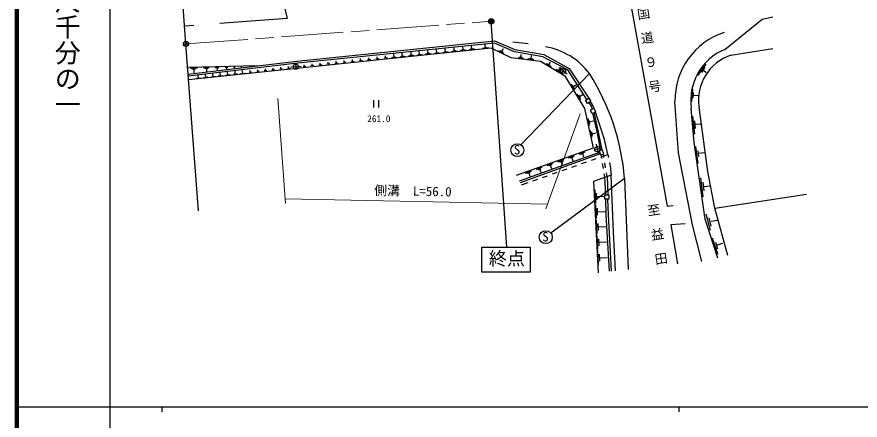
# Model space of a CAD drawing. Units: millimetres at full size, sheet at 1:1000; details may follow other scales. Extents: x 40000 to 680000, y 20000 to 380000.
# Drawn here: x 40000 to 203061, y 202409 to 280435 of the extents above; entities that cross this region are included whole.
import ezdxf
from ezdxf.enums import TextEntityAlignment as Align

# ---------------------------------------------------------------- set-up
doc = ezdxf.new("R2010")
doc.units = ezdxf.units.MM
doc.header["$LTSCALE"] = 1000
doc.header["$PDMODE"] = 32
doc.header["$PDSIZE"] = 500
doc.linetypes.add('CHAIN', pattern=[18.5, 12, -1.5, 3.5, -1.5])
for name, color, linetype, lineweight in [('M-BGD', 7, 'Continuous', 25), ('M-BMK', 2, 'CHAIN', 13), ('M-BMK-SRVR', 3, 'Continuous', 25), ('M-STR-HTXT', 7, 'Continuous', 13), ('M-TTL', 2, 'Continuous', 140), ('M-TTL-BAND', 7, 'Continuous', 25)]:
    doc.layers.add(name, color=color, linetype=linetype, lineweight=lineweight)
doc.layers.add('M-OTRS', color=6, linetype='Continuous')
doc.styles.add('@ＭＳ ゴシック', font='')
doc.styles.add('ＭＳ ゴシック', font='')
doc.styles.get('@ＭＳ ゴシック').set_extended_font_data('@MS Gothic')
doc.styles.get('ＭＳ ゴシック').set_extended_font_data('MS Gothic')

msp = doc.modelspace()

# ---------------------------------------------------------------- linework, layer by layer
at = {"layer": 'M-BGD'}
for p, q in [((150087, 330178), (161548, 267107)), ((86470, 304282), (92268, 280138)), ((92268, 280138), (79244, 279173)), ((134731, 235881), (131743, 279571)), ((176902, 274150), (184090, 279969)), ((184090, 279969), (186196, 280416)), ((74229, 278742), (72450, 278642)), ((93561, 271780), (132387, 275777)), ((132387, 275777), (136312, 274088)), ((131721, 274390), (73220, 268267)), ((132354, 275360), (93664, 271428)), ((119543, 273349), (119479, 273961)), ((121221, 273471), (121154, 274107)), ((122901, 273665), (122832, 274325)), ((124593, 273841), (124523, 274509)), ((126889, 273977), (125722, 273855)), ((126585, 274063), (126001, 274002)), ((126293, 274032), (126224, 274694)), ((128555, 274170), (127475, 274057)), ((128274, 274250), (127734, 274193)), ((128004, 274222), (127940, 274834)), ((131189, 274446), (130109, 274333)), ((130907, 274526), (130367, 274469)), ((130637, 274497), (130573, 275109)), ((135565, 272512), (131721, 274390)), ((136196, 273650), (132354, 275360)), ((133782, 273737), (134075, 274335)), ((138863, 275217), (135902, 275568)), ((136312, 274088), (141912, 273140)), ((178060, 273018), (186196, 274334)), ((106519, 271953), (106478, 272348)), ((108114, 272120), (108072, 272521)), ((110024, 272320), (109414, 272256)), ((109719, 272288), (109676, 272695)), ((111642, 272490), (111023, 272425)), ((111333, 272457), (111289, 272870)), ((113558, 272564), (112380, 272440)), ((113251, 272651), (112662, 272589)), ((112957, 272620), (112887, 273287)), ((115138, 272761), (114060, 272648)), ((114857, 272840), (114318, 272784)), ((114588, 272812), (114524, 273423)), ((116833, 272938), (115743, 272824)), ((116549, 273018), (116004, 272961)), ((116277, 272990), (116231, 273609)), ((118474, 273073), (117322, 272952)), ((118174, 273158), (117598, 273098)), ((117886, 273128), (117818, 273781)), ((120094, 273298), (119015, 273185)), ((119813, 273378), (119273, 273321)), ((121794, 273418), (120672, 273300)), ((121501, 273501), (120940, 273442)), ((123496, 273609), (122330, 273487)), ((123192, 273695), (122609, 273634)), ((125194, 273785), (124016, 273661)), ((124887, 273872), (124298, 273810)), ((134259, 273373), (133203, 273889)), ((134046, 273608), (133519, 273866)), ((141235, 271775), (135565, 272512)), ((141681, 272732), (136196, 273650)), ((137935, 272406), (136921, 272538)), ((137695, 272540), (137188, 272606)), ((137441, 272573), (137516, 273147)), ((139706, 272291), (139136, 272366)), ((139421, 272329), (139505, 272974)), ((146508, 270202), (141681, 272732)), ((141912, 273140), (146809, 270454)), ((86553, 270949), (73046, 270615)), ((73139, 269359), (93561, 271780)), ((93664, 271428), (73171, 268930)), ((80255, 270693), (80801, 270707)), ((80528, 270700), (80537, 270336)), ((81909, 270734), (82238, 270742)), ((82073, 270738), (82079, 270519)), ((83331, 270769), (83474, 270773)), ((83402, 270771), (83405, 270676)), ((92578, 270494), (92543, 270834)), ((93955, 270794), (92959, 270704)), ((93910, 271292), (94000, 270296)), ((93955, 270794), (94951, 270884)), ((95876, 270839), (95349, 270784)), ((95613, 270812), (95576, 271163)), ((97412, 271000), (96875, 270944)), ((97143, 270972), (97106, 271329)), ((98956, 271162), (98411, 271105)), ((98683, 271133), (98645, 271497)), ((100509, 271324), (99955, 271266)), ((100232, 271295), (100193, 271665)), ((102072, 271488), (101508, 271429)), ((101790, 271458), (101751, 271834)), ((103643, 271652), (103071, 271592)), ((103357, 271622), (103317, 272004)), ((105224, 271818), (104643, 271757)), ((104933, 271787), (104893, 272175)), ((106815, 271984), (106224, 271922)), ((108414, 272152), (107814, 272089)), ((139976, 272140), (138836, 272289)), ((146097, 268879), (141235, 271775)), ((143295, 270781), (142329, 271356)), ((143111, 271021), (142628, 271309)), ((142869, 271165), (143195, 271713)), ((171808, 269194), (173267, 271308)), ((173057, 270715), (172354, 269662)), ((73487, 270526), (74921, 270562)), ((73849, 270392), (74566, 270409)), ((74208, 270401), (74228, 269588)), ((75117, 268540), (75061, 269072)), ((76092, 270591), (77184, 270618)), ((76367, 270488), (76913, 270502)), ((76524, 268709), (76463, 269288)), ((76640, 270495), (76656, 269876)), ((77945, 268829), (77882, 269442)), ((78330, 270646), (79129, 270666)), ((78729, 270656), (78743, 270123)), ((79369, 269001), (79306, 269597)), ((81289, 269196), (80318, 269094)), ((80804, 269145), (80736, 269793)), ((82667, 269388), (81818, 269299)), ((82242, 269343), (82183, 269909)), ((84168, 269491), (83231, 269393)), ((83699, 269442), (83634, 270067)), ((85380, 269741), (84914, 269692)), ((85147, 269716), (85114, 270027)), ((86853, 269895), (86379, 269845)), ((86616, 269870), (86583, 270186)), ((88335, 270050), (87852, 269999)), ((88093, 270025), (88060, 270347)), ((89825, 270206), (89334, 270154)), ((89580, 270180), (89545, 270508)), ((91325, 270363), (90824, 270310)), ((91075, 270337), (91040, 270670)), ((92833, 270521), (92324, 270467)), ((150709, 269478), (137455, 255685)), ((145364, 269548), (144235, 270221)), ((145149, 269829), (144585, 270165)), ((145620, 269989), (144812, 270578)), ((144867, 269997), (145248, 270637)), ((145915, 270393), (145326, 269585)), ((145620, 269989), (146428, 269400)), ((150213, 264473), (146508, 270202)), ((146809, 270454), (150587, 264702)), ((171730, 269100), (171808, 269194)), ((172776, 270091), (173314, 269693)), ((75516, 268581), (74717, 268498)), ((76958, 268754), (76090, 268663)), ((78404, 268877), (77485, 268781)), ((79816, 269047), (78921, 268954)), ((149818, 262682), (146097, 268879)), ((147807, 266420), (147213, 267409)), ((147757, 266727), (147460, 267221)), ((147609, 266974), (148169, 267311)), ((161548, 267107), (165757, 243804)), ((170502, 264058), (170706, 266441)), ((170805, 265838), (170701, 264762)), ((108967, 264300), (108967, 262900)), ((110017, 262900), (110017, 264300)), ((149023, 264395), (148358, 265503)), ((148968, 264738), (148635, 265293)), ((148801, 265015), (149430, 265393)), ((149966, 264322), (150587, 264702)), ((150371, 263660), (149966, 264322)), ((150587, 264702), (150992, 264041)), ((170862, 265271), (171757, 265188)), ((151490, 255091), (149818, 262682)), ((150992, 264041), (150371, 263660)), ((150927, 262457), (151662, 262688)), ((151662, 262688), (151886, 261978)), ((167954, 254135), (167243, 264087)), ((170955, 256138), (170418, 262683)), ((173610, 250509), (171925, 262933)), ((151151, 261746), (150927, 262457)), ((151886, 261978), (151151, 261746)), ((171070, 257735), (170713, 261205)), ((150743, 259414), (150440, 260787)), ((150805, 259787), (150653, 260474)), ((150729, 260131), (151507, 260302)), ((171033, 260315), (171165, 258856)), ((171204, 259668), (172211, 259746)), ((151243, 257143), (150952, 258464)), ((151302, 257502), (151157, 258163)), ((151229, 257832), (151978, 257997)), ((173084, 241290), (170955, 256138)), ((136637, 249774), (151490, 255091)), ((152735, 254914), (151753, 254726)), ((152244, 254820), (152055, 255802)), ((152244, 254820), (152432, 253838)), ((153205, 254710), (152573, 254488)), ((152573, 254488), (152845, 253712)), ((153477, 253934), (153205, 254710)), ((171731, 252077), (171286, 255354)), ((171672, 254511), (171813, 253399)), ((137180, 248683), (152658, 254243)), ((152773, 253916), (137302, 248331)), ((144610, 252416), (145741, 252821)), ((146684, 253159), (147811, 253562)), ((147006, 253147), (147570, 253349)), ((147288, 253248), (147517, 252609)), ((148755, 253900), (149878, 254302)), ((149076, 253888), (149638, 254089)), ((149357, 253989), (149585, 253352)), ((151092, 252709), (152035, 253044)), ((152845, 253712), (153477, 253934)), ((153089, 253051), (152968, 253755)), ((152977, 253378), (154267, 253836)), ((153507, 253200), (153386, 253902)), ((154267, 253836), (154387, 253207)), ((170662, 240183), (167954, 254135)), ((171895, 254031), (172913, 254195)), ((140452, 250928), (141590, 251335)), ((140777, 250916), (141346, 251119)), ((142533, 251673), (143667, 252079)), ((142857, 251661), (143424, 251864)), ((143141, 251762), (143371, 251119)), ((144933, 252404), (145499, 252607)), ((145216, 252505), (145445, 251865)), ((147323, 251372), (148265, 251706)), ((149208, 252041), (150150, 252375)), ((153427, 251080), (153258, 252066)), ((153845, 251229), (153676, 252214)), ((154575, 252225), (154695, 251596)), ((154695, 251596), (154937, 249830)), ((138368, 250182), (139509, 250590)), ((138694, 250170), (139265, 250374)), ((138979, 250272), (139211, 249625)), ((141062, 251018), (141292, 250373)), ((141668, 249365), (142611, 249699)), ((143553, 250034), (144496, 250368)), ((145438, 250703), (146380, 251037)), ((154937, 249830), (151531, 248602)), ((153716, 249390), (153596, 250094)), ((154135, 249541), (154014, 250243)), ((154135, 249541), (154303, 245969)), ((155365, 238760), (154937, 249830)), ((174960, 243446), (173610, 250509)), ((137552, 247904), (138841, 248362)), ((139783, 248696), (140726, 249031)), ((157522, 249152), (143273, 238565)), ((151531, 248602), (152375, 230882)), ((153897, 245969), (153716, 249390)), ((157522, 249152), (158180, 231577)), ((172714, 245594), (172258, 249268)), ((172644, 248461), (172831, 246788)), ((151935, 244333), (151808, 246983)), ((152168, 245009), (152105, 246334)), ((172913, 247618), (174138, 247746)), ((152137, 245671), (153638, 245743)), ((153668, 245969), (154479, 245969)), ((153668, 245168), (153668, 245969)), ((154479, 245168), (153668, 245168)), ((153959, 242111), (153857, 245168)), ((154240, 245168), (154319, 242211)), ((154479, 245969), (154479, 245168)), ((174960, 243446), (192673, 246138)), ((152075, 241394), (151949, 244037)), ((152308, 242067), (152245, 243389)), ((165757, 243804), (166916, 243927)), ((177487, 234283), (174960, 243446)), ((152276, 242728), (153774, 242799)), ((154599, 231209), (153959, 242111)), ((154319, 242211), (154947, 231239)), ((174130, 239076), (173287, 242259)), ((173826, 241522), (174212, 239965)), ((152215, 238440), (152089, 241091)), ((152449, 239115), (152386, 240441)), ((152417, 239778), (153919, 239850)), ((169250, 240363), (166442, 240205)), ((166442, 240205), (167752, 232678)), ((172427, 233127), (170662, 240183)), ((175572, 233766), (173084, 241290)), ((174259, 240901), (175394, 241124)), ((152356, 235479), (152230, 238137)), ((155731, 231303), (155365, 238760)), ((152591, 236156), (152527, 237485)), ((152559, 236821), (154065, 236892)), ((175546, 234571), (174524, 237621)), ((175093, 236856), (175507, 235561)), ((175468, 236302), (176537, 236630)), ((129880, 235881), (139253, 235881)), ((129880, 231010), (129880, 235881)), ((139253, 235881), (139253, 231010)), ((152501, 232448), (152372, 235155)), ((152739, 233137), (152675, 234491)), ((152707, 233814), (154241, 233887)), ((175577, 234461), (175546, 234571)), ((139253, 231010), (129880, 231010))]:
    msp.add_line(p, q, dxfattribs=at)
for points in [[(150625, 263816), (151023, 263152), (151264, 262563)], [(151662, 262688), (151214, 263564), (150944, 264012)], [(151312, 261797), (152083, 258483), (152825, 254577)], [(153205, 254710), (152285, 259031), (151651, 261904)], [(154267, 253836), (153634, 256682), (152523, 260064), (151886, 261978)]]:
    msp.add_lwpolyline(points, dxfattribs=at)
for centre, radius in [((93955, 270794), 500), ((145620, 269989), 500), ((136768, 254641), 1250), ((152244, 254820), 500), ((142274, 237812), 1250)]:
    msp.add_circle(centre, radius, dxfattribs=at)
for centre, radius, start, end in [((181119, 264249), 13877, 108.13135, 180.66512), ((139924, 261305), 13532, 37.15755, 80.18506), ((180990, 264271), 10691, 112.48543, 188.54329), ((180932, 264362), 9119, 108.35579, 189.0153), ((112841, 245481), 44832, 4.69633, 32.36272)]:
    msp.add_arc(centre, radius, start, end, dxfattribs=at)
at = {"layer": 'M-BMK'}
msp.add_line((72705, 275197), (131743, 279571), dxfattribs=at)
at = {"layer": 'M-BMK-SRVR'}
for p, q in [((72705, 275197), (69560, 317539)), ((75102, 242936), (72705, 275197))]:
    msp.add_line(p, q, dxfattribs=at)
for centre, radius in [((131743, 279571), 500), ((131743, 279571), 400), ((131743, 279571), 300), ((131743, 279571), 200), ((131743, 279571), 100), ((131743, 279571), 20), ((72705, 275197), 500)]:
    msp.add_circle(centre, radius, dxfattribs=at)
for p in [(131743, 279571), (72705, 275197)]:
    msp.add_point(p, dxfattribs=at)
at = {"layer": 'M-OTRS'}
for p in [(131743, 279571), (72705, 275197)]:
    msp.add_point(p, dxfattribs=at)
at = {"layer": 'M-STR-HTXT'}
for p, q in [((90466, 264642), (91967, 244342)), ((148928, 261702), (142300, 243324)), ((91903, 245206), (142605, 244168))]:
    msp.add_line(p, q, dxfattribs=at)
at = {"layer": 'M-TTL'}
msp.add_line((40000, 380000), (40000, 20000), dxfattribs=at)
at = {"layer": 'M-TTL-BAND'}
for p, q in [((58000, 370000), (58000, 20000)), ((40000, 205000), (579000, 205000)), ((68000, 205000), (68000, 204000)), ((168000, 205000), (168000, 204000))]:
    msp.add_line(p, q, dxfattribs=at)

# ---------------------------------------------------------------- texts
at = {"layer": 'M-BGD', "style": 'ＭＳ ゴシック'}
for s, height, p in [('261.0', 1320, (107752, 259676)), ('S', 1833, (136090, 253267)), ('S', 1833, (141596, 236439)), ('終点', 2566, (131266, 231623))]:
    msp.add_text(s, height=height, dxfattribs=at).set_placement(p, align=Align.BOTTOM_LEFT)
at = {"layer": 'M-BGD', "char_height": 1833, "attachment_point": 7, "rotation": 278.705, "style": '@ＭＳ ゴシック'}
for s, insert in [('\\T1.9;一般国道９号', (158408, 291563)), ('\\T1.9;至益田', (161777, 244134))]:
    msp.add_mtext(s, dxfattribs=dict(at, insert=insert))
at = {"layer": 'M-STR-HTXT', "style": 'ＭＳ ゴシック'}
msp.add_text('側溝\u3000L=56.0', height=1833, rotation=358.827, dxfattribs=at).set_placement((109057, 245431), align=Align.BOTTOM_LEFT)
at = {"layer": 'M-TTL-BAND', "style": '@ＭＳ ゴシック'}
msp.add_text('縮尺千分の一', height=3666, rotation=270, dxfattribs=at).set_placement((49777, 261030), align=Align.MIDDLE_RIGHT)

doc.saveas('drawing.dxf')
